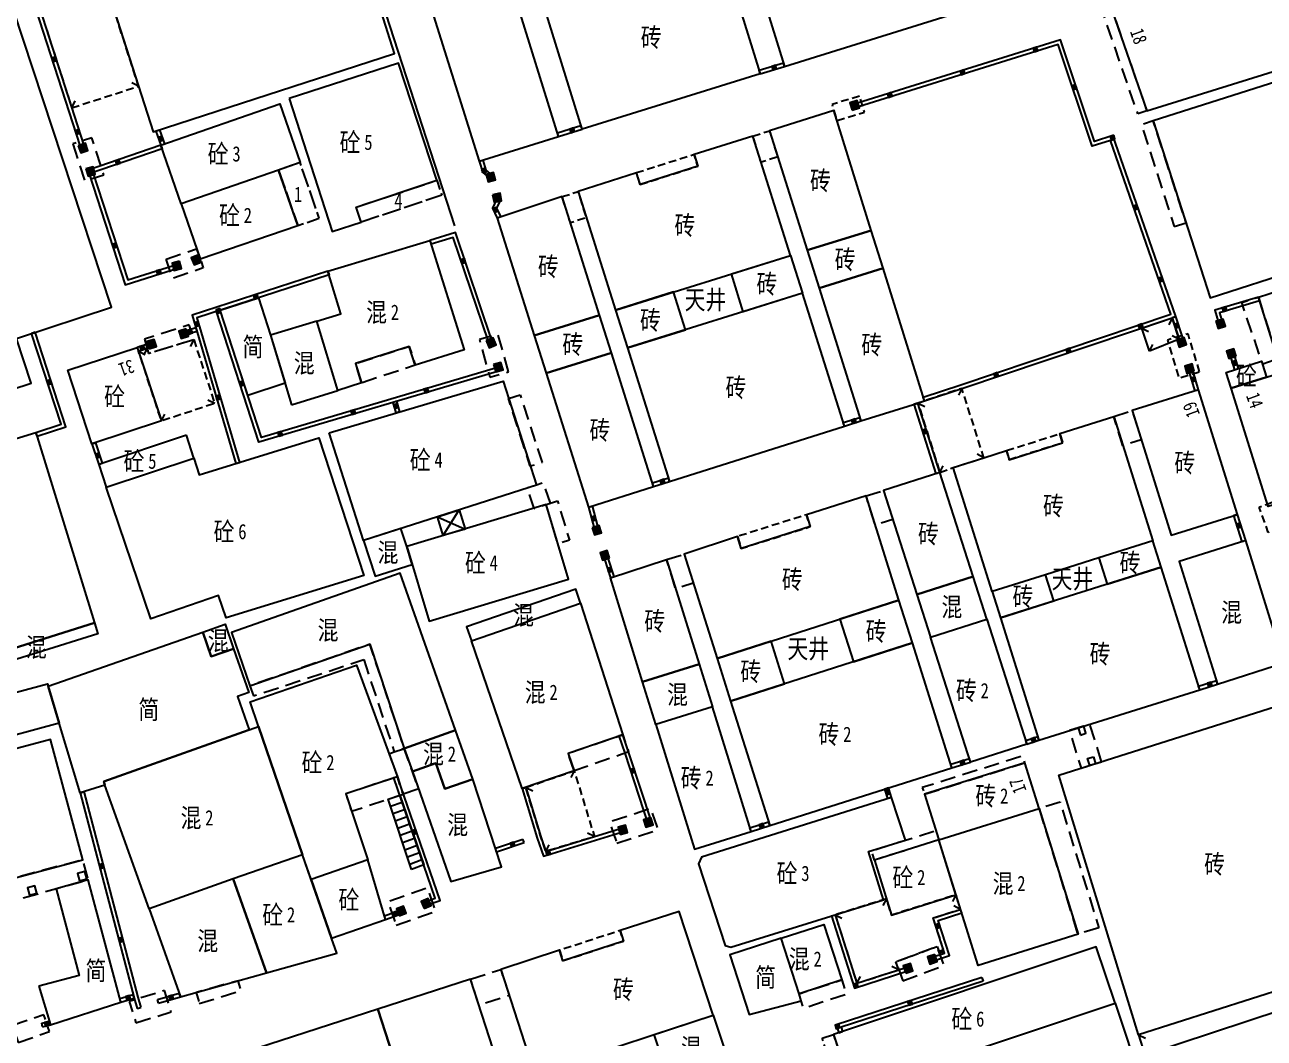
# Model space of a CAD drawing. Extents: x 395778 to 396698, y 996972 to 998012.
# Drawn here: x 396130 to 396211.3, y 997768.1 to 997834.5 of the extents above; entities that cross this region are included whole.
import ezdxf
from ezdxf.enums import TextEntityAlignment as Align

# ---------------------------------------------------------------- set-up
doc = ezdxf.new("R2010")
doc.units = 0
doc.header["$LTSCALE"] = 0.5
for name, pattern in [('X32', [1.5, 1, -0.5]), ('X39', [3, 2.5, -0.5]), ('X5', [3, 2, -1])]:
    doc.linetypes.add(name, pattern=pattern)
doc.layers.get('0').update_dxf_attribs({"linetype": 'CONTINUOUS'})
doc.layers.add('ASSIST', color=7, linetype='CONTINUOUS', plot=False)
doc.layers.add('JMD', color=6, linetype='CONTINUOUS')
doc.layers.add('门牌号', color=2, linetype='CONTINUOUS')
doc.styles.add('正等线体', font='simhei.ttf')
doc.styles.add('细等线体', font='', dxfattribs={"width": 0.8})
doc.styles.get('细等线体').set_extended_font_data('SimSun')

# ---------------------------------------------------------------- blocks, each defined once
blk = doc.blocks.new('*U0')
at = {"linetype": 'Continuous'}
for points in [[(0, 0), (0.5, 0.5), (-0.5, 0.5)], [(0, 0), (-0.5, 0.5), (-0.5, -0.5)], [(0, 0), (-0.5, -0.5), (0.5, -0.5)], [(0, 0), (0.5, -0.5), (0.5, 0.5)]]:
    blk.add_solid(points, dxfattribs=at)
blk = doc.blocks.new('gc002')
blk.add_lwpolyline([(-0.5, -0.5), (0.5, -0.5), (0.5, 0.5), (-0.5, 0.5), (-0.5, -0.5)])
at = {"linetype": 'Continuous'}
blk.add_blockref('*U0', (0, 0), dxfattribs=at)
blk = doc.blocks.new('gc291')
blk.add_lwpolyline([(-0.5, -0.5), (0.5, -0.5), (0.5, 0.5), (-0.5, 0.5), (-0.5, -0.5)])

msp = doc.modelspace()

# ---------------------------------------------------------------- linework, layer by layer
at = {"layer": 'ASSIST', "linetype": 'Continuous', "flags": 128}
msp.add_lwpolyline([(396158.203, 997821.324), (396150.795, 997844.162)], dxfattribs=at)
for points in [[(396157.44, 997801.008), (396157.068, 997802.247), (396158.497, 997802.704), (396158.877, 997801.44)], [(396155.366, 997779.134), (396153.828, 997783.74), (396154.589, 997784), (396156.167, 997779.437)]]:
    msp.add_lwpolyline(points, close=True, dxfattribs=at)
at = {"layer": 'JMD', "linetype": 'Continuous'}
for p, q in [((396179.814, 997831.766), (396179.74, 997832.005)), ((396178.228, 997831.273), (396178.153, 997831.512)), ((396137.477, 997830.461), (396137.032, 997830.69)), ((396133.094, 997829.055), (396133.322, 997829.5)), ((396184.598, 997829.36), (396184.672, 997829.121)), ((396166.547, 997827.646), (396166.473, 997827.885)), ((396138.61, 997827.531), (396138.848, 997827.608)), ((396165.011, 997827.169), (396164.937, 997827.408)), ((396133.651, 997826.513), (396133.889, 997826.59)), ((396138.928, 997826.61), (396139.164, 997826.692)), ((396138.928, 997826.61), (396139.01, 997826.374)), ((396159.791, 997825.548), (396160.03, 997825.622)), ((396134.16, 997824.963), (396134.241, 997824.727)), ((396134.24, 997824.732), (396134.477, 997824.809)), ((396160.454, 997824.471), (396160.613, 997824.664)), ((396160.931, 997823.045), (396161.158, 997822.94)), ((396160.978, 997821.815), (396161.205, 997821.92)), ((396156.574, 997820.351), (396156.648, 997820.112)), ((396139.831, 997818.475), (396139.755, 997818.714)), ((396149.881, 997818.337), (396149.958, 997818.099)), ((396210.879, 997816.646), (396210.951, 997816.406)), ((396142.823, 997815.786), (396142.585, 997815.71)), ((396205.225, 997815.284), (396205.001, 997814.837)), ((396205.462, 997815.364), (396205.224, 997815.286)), ((396208.279, 997814.896), (396208.519, 997814.966)), ((396130.688, 997814.339), (396130.451, 997814.261)), ((396140.518, 997814.398), (396140.597, 997814.161)), ((396141.227, 997814.636), (396141.297, 997814.396)), ((396203.24, 997814.618), (396203.688, 997814.396)), ((396205.682, 997813.894), (396205.227, 997814.102)), ((396137.388, 997813.348), (396137.466, 997813.11)), ((396138.031, 997813.286), (396137.794, 997812.845)), ((396138.118, 997813.574), (396138.192, 997813.336)), ((396141.088, 997813.859), (396140.858, 997813.415)), ((396160.641, 997813.808), (396160.404, 997813.728)), ((396203.753, 997813.09), (396203.96, 997813.545)), ((396205.919, 997813.972), (396205.682, 997813.894)), ((396137.466, 997813.11), (396137.91, 997812.881)), ((396209, 997812.889), (396209.239, 997812.962)), ((396161.092, 997812.059), (396161.163, 997811.819)), ((396206.611, 997811.769), (396206.371, 997811.699)), ((396209.311, 997811.877), (396209.549, 997811.954, -94.583)), ((396188.988, 997809.836), (396188.914, 997810.075)), ((396191.444, 997810.66), (396191.218, 997810.214)), ((396206.966, 997810.563), (396206.726, 997810.492)), ((396142.466, 997809.671), (396142.019, 997809.897)), ((396154.394, 997809.812), (396154.155, 997809.741)), ((396188.564, 997809.702), (396188.326, 997809.627)), ((396188.564, 997809.702), (396189.008, 997809.471)), ((396138.975, 997808.523), (396139.201, 997808.969)), ((396154.597, 997809.129), (396154.357, 997809.057)), ((396183.747, 997808.181), (396183.672, 997808.42)), ((396184.829, 997808.523), (396184.754, 997808.761)), ((396130.818, 997807.532), (396130.741, 997807.77)), ((396134.417, 997807.023), (396134.654, 997807.102)), ((396192.884, 997806.11), (396192.44, 997806.34)), ((396134.858, 997805.682), (396135.095, 997805.76)), ((396143.84, 997805.726), (396144.079, 997805.8)), ((396190.005, 997805.138), (396189.767, 997805.063)), ((396190.005, 997805.138), (396190.222, 997805.589)), ((396171.234, 997804.23), (396171.159, 997804.469)), ((396172.279, 997804.56), (396172.203, 997804.799)), ((396157.44, 997801.008), (396158.497, 997802.704)), ((396166.97, 997802.884), (396167.212, 997802.949)), ((396157.068, 997802.247), (396158.877, 997801.44)), ((396209.516, 997802.401), (396209.277, 997802.326)), ((396167.32, 997801.575), (396167.561, 997801.639)), ((396210.052, 997800.683), (396209.814, 997800.608)), ((396168.007, 997799.464), (396168.245, 997799.54)), ((396168.399, 997798.243), (396168.637, 997798.32)), ((396208.203, 997791.28), (396208.127, 997791.518)), ((396207.033, 997790.909), (396206.957, 997791.147)), ((396169.209, 997787.961), (396168.972, 997787.88)), ((396195.708, 997787.34), (396195.63, 997787.578)), ((396196.497, 997787.598), (396196.419, 997787.836)), ((396166.029, 997785.596), (396165.802, 997785.15)), ((396190.787, 997785.786), (396190.715, 997786.026)), ((396192.013, 997786.156), (396191.937, 997786.394)), ((396154.436, 997785.208), (396154.2, 997785.126)), ((396133.639, 997784.153), (396133.881, 997784.217)), ((396153.828, 997783.74), (396154.589, 997784)), ((396162.628, 997784.423), (396162.865, 997784.505)), ((396162.865, 997784.505), (396163.31, 997784.277)), ((396186.625, 997784.473), (396186.387, 997784.397)), ((396153.986, 997783.265), (396154.752, 997783.53)), ((396186.823, 997783.846), (396186.585, 997783.771, -988.054)), ((396154.144, 997782.791), (396154.914, 997783.06)), ((396154.303, 997782.317), (396155.077, 997782.59)), ((396154.461, 997781.843), (396155.239, 997782.12)), ((396154.62, 997781.368), (396155.401, 997781.65)), ((396169.135, 997781.565), (396169.062, 997781.804)), ((396171.13, 997782.132), (396170.892, 997782.055)), ((396177.625, 997781.612), (396177.551, 997781.851)), ((396178.848, 997782.018), (396178.769, 997782.255)), ((396154.778, 997780.894), (396155.564, 997781.181)), ((396154.937, 997780.42), (396155.726, 997780.711)), ((396162.755, 997780.885), (396162.673, 997781.121)), ((396164.17, 997780.303), (396164.396, 997780.749)), ((396167.353, 997781.279), (396166.911, 997781.514)), ((396155.095, 997779.946), (396155.889, 997780.241)), ((396160.937, 997780.291), (396160.86, 997780.529)), ((396155.253, 997779.471), (396156.051, 997779.771)), ((396191.058, 997777.465), (396190.827, 997777.022)), ((396156.38, 997776.797), (396156.299, 997777.034)), ((396186.504, 997777.199), (396186.272, 997776.756)), ((396191.357, 997776.512), (396190.914, 997776.744)), ((396153.659, 997775.856), (396153.588, 997776.096)), ((396154.756, 997776.236), (396154.675, 997776.472)), ((396182.899, 997776.081), (396183.137, 997776.155, -988.054)), ((396183.137, 997776.155), (396183.58, 997775.924)), ((396191.432, 997776.274), (396191.357, 997776.512)), ((396189.782, 997773.198), (396189.702, 997773.435)), ((396190.311, 997773.642), (396189.864, 997773.866)), ((396190.016, 997773.542), (396190.231, 997773.993)), ((396187.306, 997772.55), (396186.856, 997772.768)), ((396187.776, 997772.438), (396187.7, 997772.676)), ((396184.56, 997771.67), (396184.789, 997772.114)), ((396192.76, 997772.046), (396192.835, 997771.808)), ((396140.21, 997770.771), (396140.126, 997771.007, 2.933)), ((396136.303, 997770.428), (396136.238, 997770.67, 2.851)), ((396137.182, 997770.692), (396137.11, 997770.931)), ((396138.783, 997770.37), (396138.715, 997770.611)), ((396137.372, 997770.005), (396137.613, 997770.072)), ((396131.183, 997768.806), (396131.122, 997769.049)), ((396131.706, 997768.937), (396131.633, 997769.176, 2.968)), ((396183.377, 997768.419), (396183.615, 997768.499)), ((396203.032, 997768.296), (396203.475, 997768.064))]:
    msp.add_line(p, q, dxfattribs=at)
at = {"layer": 'JMD', "linetype": 'Continuous', "flags": 128}
for points in [[(396165.011, 997827.169), (396159.196, 997845.895), (396153.938, 997844.215), (396159.791, 997825.548)], [(396134.919, 997838.436), (396138.435, 997827.474), (396154.253, 997832.603), (396150.767, 997843.591)], [(396177.19, 997840.218), (396179.814, 997831.766), (396191.538, 997835.407), (396188.914, 997843.859), (396185.472, 997842.79), (396180.64, 997841.29)], [(396200.549, 997837.58), (396203.564, 997828.857), (396221.756, 997834.515), (396218.772, 997843.295)], [(396163.923, 997836.098), (396167.38, 997837.172), (396172.163, 997838.657), (396175.603, 997839.725), (396178.228, 997831.273), (396166.547, 997827.646)], [(396129.283, 997835.483), (396116.95, 997831.424), (396124.326, 997809.013), (396130.429, 997811.007), (396129.47, 997813.94), (396135.703, 997815.977)], [(396203.984, 997828.189), (396207.727, 997816.606), (396225.22, 997822.235), (396221.581, 997833.789)], [(396147.342, 997829.653), (396150.173, 997820.944), (396152.06, 997821.558), (396151.734, 997822.536), (396157.027, 997824.302), (396154.505, 997831.981)], [(396140.256, 997822.763), (396138.928, 997826.61), (396146.731, 997829.305), (396148.059, 997825.458), (396146.652, 997824.972)], [(396181.307, 997819.712), (396185.502, 997821.02), (396183.052, 997828.881), (396178.823, 997827.546)], [(396168.732, 997815.793), (396180.214, 997819.372), (396177.742, 997827.2), (396173.893, 997825.982), (396174.132, 997825.228), (396170.348, 997824.022), (396170.106, 997824.782), (396166.279, 997823.562)], [(396141.504, 997819.151), (396147.909, 997821.333), (396146.652, 997824.972), (396140.256, 997822.763)], [(396163.409, 997814.134), (396167.686, 997815.467), (396165.236, 997823.228), (396160.978, 997821.815)], [(396182.08, 997817.23), (396186.276, 997818.538), (396185.502, 997821.02), (396181.307, 997819.712)], [(396150.539, 997810.527), (396149.166, 997815.065), (396150.728, 997815.537), (396149.881, 997818.337), (396156.574, 997820.351), (396158.807, 997813.188), (396155.61, 997812.173), (396155.217, 997813.412), (396151.692, 997812.293), (396152.096, 997811.02)], [(396176.334, 997818.162), (396180.214, 997819.372), (396180.997, 997816.892), (396177.108, 997815.68)], [(396182.08, 997817.23), (396184.829, 997808.523), (396188.564, 997809.702), (396188.988, 997809.836), (396186.276, 997818.538)], [(396217.664, 997818.824), (396218.461, 997816.154), (396217.385, 997815.833), (396217.791, 997814.473), (396212.163, 997812.597), (396210.879, 997816.646)], [(396173.317, 997814.499), (396172.543, 997816.981), (396168.732, 997815.793), (396169.515, 997813.314)], [(396169.515, 997813.314), (396172.279, 997804.56), (396183.747, 997808.181), (396180.997, 997816.892)], [(396147.506, 997809.578), (396150.539, 997810.527), (396149.166, 997815.065), (396146.125, 997814.144)], [(396164.194, 997811.655), (396168.469, 997812.988), (396167.686, 997815.467), (396163.409, 997814.134)], [(396203.753, 997813.09), (396203.24, 997814.618), (396205.225, 997815.284), (396205.682, 997813.894)], [(396137.388, 997813.348), (396138.975, 997808.523), (396134.417, 997807.023), (396132.825, 997811.862)], [(396166.97, 997802.884), (396171.234, 997804.23), (396168.469, 997812.988), (396164.194, 997811.655)], [(396149.967, 997807.756), (396161.366, 997811.135), (396163.548, 997804.322), (396152.228, 997800.697)], [(396209.516, 997802.401), (396206.966, 997810.563), (396202.605, 997809.201), (396205.155, 997801.039)], [(396196.927, 997798.447), (396193.427, 997797.344), (396190.866, 997805.471), (396192.884, 997806.11), (396194.367, 997806.579), (396194.552, 997805.985), (396198.049, 997807.086), (396197.857, 997807.695), (396201.397, 997808.81), (396203.962, 997800.663), (396200.424, 997799.548)], [(396117.288, 997803.659), (396118.599, 997799.368), (396120.463, 997799.938), (396119.152, 997804.228), (396130.741, 997807.77), (396134.577, 997795.282), (396126.733, 997792.832), (396126.581, 997793.319), (396122.872, 997792.161), (396121.381, 997796.934), (396119.52, 997796.352), (396120.858, 997792.07), (396109.38, 997788.506), (396105.796, 997800.147)], [(396140.613, 997807.592), (396134.858, 997805.682), (396135.353, 997804.19), (396141.091, 997806.094)], [(396135.353, 997804.19), (396141.091, 997806.094), (396141.445, 997804.983), (396149.3, 997807.418), (396152.241, 997798.385), (396143.224, 997795.626), (396142.722, 997797.081), (396138.284, 997795.55)], [(396188.491, 997797.149), (396192.186, 997798.333), (396190.005, 997805.138), (396186.305, 997803.971)], [(396175.396, 997792.953), (396187.319, 997796.773), (396185.16, 997803.609), (396181.257, 997802.379), (396181.503, 997801.599), (396176.981, 997800.174), (396176.736, 997800.952), (396173.236, 997799.794)], [(396155.051, 997800.289), (396156.522, 997795.398), (396165.663, 997798.146), (396164.191, 997803.039)], [(396155.051, 997800.289), (396154.67, 997801.479), (396152.228, 997800.697), (396152.979, 997798.35), (396155.401, 997799.126)], [(396204.503, 997798.946), (396203.962, 997800.663), (396200.424, 997799.548), (396200.964, 997797.831)], [(396208.203, 997791.28), (396212.557, 997792.665), (396210.052, 997800.683), (396205.691, 997799.321)], [(396174.221, 997792.576), (396170.516, 997791.426), (396168.399, 997798.243), (396172.089, 997799.442)], [(396207.033, 997790.909), (396204.503, 997798.946), (396193.967, 997795.627), (396196.497, 997787.598)], [(396154.89, 997787.058), (396158.253, 997788.246), (396154.612, 997798.55), (396143.565, 997794.651), (396144.774, 997791.162), (396152.642, 997793.89)], [(396189.385, 997794.358), (396193.08, 997795.542), (396192.186, 997798.333), (396188.491, 997797.149)], [(396197.468, 997796.73), (396196.927, 997798.447), (396193.427, 997797.344), (396193.967, 997795.627)], [(396159.287, 997794.113), (396166.447, 997796.582), (396166.131, 997797.499), (396158.971, 997795.03)], [(396159.287, 997794.113), (396166.447, 997796.582), (396169.209, 997787.961), (396165.637, 997786.73), (396166.029, 997785.596), (396162.628, 997784.423)], [(396184.341, 997792.742), (396188.201, 997793.979), (396187.319, 997796.773), (396183.447, 997795.532)], [(396193.08, 997795.542), (396195.708, 997787.34), (396192.013, 997786.156), (396189.385, 997794.358)], [(396126.733, 997792.832), (396134.577, 997795.282), (396134.798, 997794.573), (396126.954, 997792.123)], [(396135.19, 997784.895), (396135.258, 997784.66), (396133.639, 997784.153), (396132.268, 997788.707), (396131.537, 997791.133), (396141.676, 997794.688), (396142.239, 997793.084), (396143.701, 997793.597), (396144.706, 997790.733), (396143.951, 997790.468), (396144.727, 997788.285)], [(396141.676, 997794.688), (396143.139, 997795.201), (396143.701, 997793.597), (396142.239, 997793.084)], [(396179.826, 997791.296), (396178.932, 997794.086), (396175.396, 997792.953), (396176.278, 997790.159)], [(396188.201, 997793.979), (396176.278, 997790.159), (396178.848, 997782.018), (396190.787, 997785.786)], [(396152.495, 997779.767), (396148.786, 997778.473), (396148.221, 997780.091), (396145.33, 997788.5), (396144.777, 997790.106), (396151.754, 997792.525), (396154.436, 997785.208), (396151.055, 997784.079)], [(396171.385, 997788.627), (396170.516, 997791.426), (396174.221, 997792.576), (396175.09, 997789.778)], [(396125.069, 997787.248), (396124.488, 997789.424), (396131.494, 997791.294), (396131.537, 997791.133), (396132.268, 997788.707), (396127.407, 997787.406), (396127.291, 997787.841)], [(396171.385, 997788.627), (396173.92, 997780.462), (396177.625, 997781.612), (396175.09, 997789.778)], [(396203.032, 997768.296), (396197.808, 997785.299), (396213.324, 997790.231), (396218.219, 997774.696), (396212.438, 997772.875), (396212.891, 997771.437)], [(396138.158, 997776.544), (396135.258, 997784.66), (396135.19, 997784.895), (396145.33, 997788.5), (396148.221, 997780.091), (396143.67, 997778.503)], [(396158.253, 997788.246), (396154.89, 997787.058), (396155.421, 997785.556), (396156.952, 997786.097), (396157.549, 997784.406), (396159.381, 997785.053)], [(396126.657, 997777.849), (396133.812, 997779.759), (396131.707, 997787.643), (396124.552, 997785.733)], [(396155.421, 997785.556), (396157.948, 997778.333), (396161.259, 997779.307), (396159.381, 997785.053), (396157.549, 997784.406), (396156.952, 997786.097)], [(396189.928, 997781.062), (396196.517, 997783.132), (396199.058, 997774.892), (396192.512, 997772.836)], [(396191.058, 997777.465), (396189.928, 997781.062), (396185.707, 997779.736), (396186.837, 997776.139)], [(396148.221, 997780.091), (396143.67, 997778.503), (396145.855, 997772.356), (396150.476, 997773.629), (396150.129, 997774.624)], [(396153.659, 997775.856), (396152.495, 997779.767), (396148.786, 997778.473), (396150.129, 997774.624)], [(396145.855, 997772.356), (396143.67, 997778.503), (396138.158, 997776.544), (396140.21, 997770.771)], [(396163.428, 997765.736), (396175.144, 997769.579), (396172.911, 997776.371), (396169.044, 997775.117), (396169.266, 997774.432), (396165.293, 997773.144), (396165.072, 997773.829), (396161.21, 997772.576)], [(396180.788, 997770.982), (396179.607, 997774.621), (396182.389, 997775.524), (396183.57, 997771.885)], [(396180.909, 997770.523), (396180.788, 997770.982), (396179.607, 997774.621), (396176.227, 997773.524), (396177.493, 997769.623)], [(396218.729, 997773.097), (396218.219, 997774.696), (396212.438, 997772.875), (396212.891, 997771.437), (396203.032, 997768.296), (396203.44, 997766.967), (396214.616, 997770.666), (396214.297, 997771.63)], [(396201.482, 997770.353), (396200.247, 997774.052), (396183.017, 997768.299), (396184.252, 997764.6)], [(396221.243, 997765.136), (396205.744, 997760.006), (396203.44, 997766.967), (396214.616, 997770.666), (396214.297, 997771.63), (396218.729, 997773.097)], [(396205.016, 997759.77), (396187.759, 997754.098), (396184.252, 997764.6), (396201.482, 997770.353)], [(396171.278, 997768.311), (396175.144, 997769.579), (396176.134, 997766.567), (396172.269, 997765.297)]]:
    msp.add_lwpolyline(points, close=True, dxfattribs=at)
at = {"layer": 'JMD', "color": 7, "linetype": 'Continuous', "flags": 128}
for points in [[(396134.919, 997838.436), (396130.243, 997837.075), (396133.651, 997826.513)], [(396188.988, 997809.836), (396191.444, 997810.66), (396205.226, 997815.286), (396205.462, 997815.364), (396201.346, 997827.23), (396200.137, 997826.846), (396197.909, 997833.515), (396184.598, 997829.36)], [(396178.228, 997831.273), (396179.814, 997831.766)], [(396138.61, 997827.531), (396138.928, 997826.61)], [(396165.011, 997827.169), (396166.547, 997827.646)], [(396138.928, 997826.61), (396134.16, 997824.963)], [(396159.791, 997825.548), (396160.03, 997824.821), (396160.454, 997824.471)], [(396134.24, 997824.732), (396136.596, 997817.452), (396139.831, 997818.475)], [(396160.931, 997823.045), (396160.67, 997822.48), (396160.978, 997821.815)], [(396160.641, 997813.808), (396158.257, 997820.87), (396156.574, 997820.351)], [(396149.881, 997818.337), (396140.987, 997815.454), (396143.84, 997805.726)], [(396210.879, 997816.646), (396208.018, 997815.788), (396208.279, 997814.896)], [(396161.092, 997812.059), (396145.52, 997807.442), (396142.823, 997815.786)], [(396205.919, 997813.972), (396205.462, 997815.364)], [(396130.818, 997807.532), (396132.71, 997808.15), (396130.688, 997814.339)], [(396141.227, 997814.636), (396140.518, 997814.398)], [(396138.118, 997813.574), (396137.388, 997813.348)], [(396206.966, 997810.563), (396206.611, 997811.769)], [(396154.597, 997809.129), (396154.394, 997809.812)], [(396190.005, 997805.138), (396188.564, 997809.702)], [(396183.747, 997808.181), (396184.829, 997808.523)], [(396134.417, 997807.023), (396134.858, 997805.682)], [(396171.234, 997804.23), (396172.279, 997804.56)], [(396166.97, 997802.884), (396167.32, 997801.575)], [(396210.052, 997800.683), (396209.516, 997802.401)], [(396168.007, 997799.464), (396168.399, 997798.243)], [(396207.033, 997790.909), (396208.203, 997791.28)], [(396171.13, 997782.132), (396169.6, 997786.827), (396169.209, 997787.961)], [(396195.708, 997787.34), (396196.497, 997787.598)], [(396190.787, 997785.786), (396192.013, 997786.156)], [(396156.38, 997776.797), (396157.241, 997777.095), (396154.436, 997785.208)], [(396133.639, 997784.153), (396137.182, 997770.692), (396137.372, 997770.005)], [(396162.628, 997784.423), (396163.604, 997781.178), (396164.012, 997779.993), (396169.135, 997781.565)], [(396177.625, 997781.612), (396178.848, 997782.018)], [(396160.937, 997780.291), (396162.755, 997780.885)], [(396153.659, 997775.856), (396154.756, 997776.236)], [(396189.782, 997773.198), (396190.625, 997773.484), (396189.879, 997775.785), (396191.432, 997776.274)], [(396192.76, 997772.046), (396183.203, 997768.941), (396183.377, 997768.419)]]:
    msp.add_lwpolyline(points, dxfattribs=at)
at = {"layer": 'JMD', "linetype": 'Continuous', "flags": 128}
for points in [[(396134.995, 997838.198), (396130.56, 997836.907), (396133.889, 997826.59)], [(396188.914, 997810.075), (396191.365, 997810.897), (396205.143, 997815.522), (396201.19, 997826.918), (396199.978, 997826.533), (396197.75, 997833.203), (396184.672, 997829.121)], [(396178.153, 997831.512), (396179.74, 997832.005)], [(396164.937, 997827.408), (396166.473, 997827.885)], [(396138.848, 997827.608), (396139.164, 997826.692)], [(396139.01, 997826.374), (396134.241, 997824.727)], [(396160.03, 997825.622), (396160.245, 997824.968), (396160.613, 997824.664)], [(396134.477, 997824.809), (396136.758, 997817.766), (396139.755, 997818.714)], [(396161.158, 997822.94), (396160.945, 997822.48), (396161.217, 997821.894)], [(396160.404, 997813.728), (396158.098, 997820.559), (396156.648, 997820.112)], [(396149.958, 997818.099), (396141.295, 997815.291), (396144.079, 997805.8)], [(396161.163, 997811.819), (396145.357, 997807.133), (396142.585, 997815.71)], [(396210.951, 997816.406), (396208.328, 997815.62), (396208.519, 997814.966)], [(396205.682, 997813.894), (396205.224, 997815.286)], [(396130.741, 997807.77), (396132.395, 997808.31), (396130.451, 997814.261)], [(396141.297, 997814.396), (396140.597, 997814.161)], [(396138.192, 997813.336), (396137.466, 997813.11)], [(396206.727, 997810.488), (396206.371, 997811.699)], [(396154.357, 997809.057), (396154.155, 997809.741)], [(396189.767, 997805.063), (396188.326, 997809.627)], [(396183.672, 997808.42), (396184.754, 997808.761)], [(396134.654, 997807.102), (396135.095, 997805.76)], [(396171.159, 997804.469), (396172.203, 997804.799)], [(396158.497, 997802.704), (396158.877, 997801.44)], [(396167.209, 997802.959), (396167.561, 997801.639)], [(396157.44, 997801.008), (396157.068, 997802.247)], [(396209.814, 997800.608), (396209.277, 997802.326)], [(396168.245, 997799.54), (396168.637, 997798.32)], [(396206.957, 997791.147), (396208.127, 997791.518)], [(396170.892, 997782.055), (396169.363, 997786.748), (396168.972, 997787.88)], [(396195.63, 997787.578), (396196.419, 997787.836)], [(396190.711, 997786.025), (396191.937, 997786.394)], [(396156.299, 997777.034), (396156.923, 997777.25), (396154.2, 997785.126)], [(396133.878, 997784.228), (396137.423, 997770.757), (396137.613, 997770.072)], [(396162.865, 997784.505), (396163.841, 997781.254), (396164.17, 997780.303), (396169.062, 997781.804)], [(396177.551, 997781.851), (396178.773, 997782.256)], [(396160.86, 997780.529), (396162.673, 997781.121)], [(396153.588, 997776.096), (396154.675, 997776.472)], [(396189.702, 997773.435), (396190.311, 997773.642), (396189.564, 997775.948), (396191.357, 997776.512)], [(396192.835, 997771.808), (396183.52, 997768.781), (396183.615, 997768.499)]]:
    msp.add_lwpolyline(points, dxfattribs=at)
at = {"layer": 'JMD', "linetype": 'X32', "flags": 128}
for points in [[(396133.094, 997829.055), (396137.477, 997830.461), (396134.995, 997838.198), (396130.562, 997836.907)], [(396184.735, 997829.813), (396182.931, 997829.277), (396183.052, 997828.881), (396183.258, 997828.219), (396185.056, 997828.777)], [(396177.742, 997827.2), (396178.823, 997827.546), (396179.367, 997825.83), (396178.284, 997825.483)], [(396170.348, 997824.022), (396174.132, 997825.228), (396173.893, 997825.982), (396170.106, 997824.782)], [(396165.236, 997823.228), (396166.279, 997823.562), (396166.821, 997821.846), (396165.778, 997821.511)], [(396207.026, 997811.743), (396206.269, 997814.233), (396204.92, 997813.823), (396205.678, 997811.333)], [(396141.088, 997813.859), (396142.466, 997809.671), (396138.975, 997808.523), (396137.466, 997813.11), (396138.031, 997813.286), (396138.127, 997812.958)], [(396190.005, 997805.138), (396190.866, 997805.471), (396192.884, 997806.11), (396191.444, 997810.66), (396188.988, 997809.836), (396188.564, 997809.702)], [(396194.367, 997806.579), (396197.857, 997807.695), (396198.049, 997807.086), (396194.552, 997805.985)], [(396176.736, 997800.952), (396176.981, 997800.174), (396181.503, 997801.599), (396181.257, 997802.379)], [(396162.865, 997784.505), (396166.029, 997785.596), (396167.353, 997781.279), (396164.17, 997780.303), (396163.841, 997781.254)], [(396184.56, 997771.67), (396187.306, 997772.55), (396187.113, 997773.068), (396189.818, 997774.074), (396190.016, 997773.542), (396190.311, 997773.642), (396189.564, 997775.948), (396191.357, 997776.512), (396191.058, 997777.465), (396186.837, 997776.139), (396186.504, 997777.199), (396186.302, 997777.136), (396183.137, 997776.155)], [(396165.072, 997773.829), (396165.293, 997773.144), (396169.266, 997774.432), (396169.044, 997775.117)]]:
    msp.add_lwpolyline(points, close=True, dxfattribs=at)
at = {"layer": 'JMD', "linetype": 'X5', "flags": 128}
for points in [[(396200.549, 997837.58), (396203.564, 997828.857), (396202.981, 997828.656), (396199.966, 997837.379)], [(396133.161, 997826.681), (396133.947, 997824.253), (396135.195, 997824.657), (396134.408, 997827.085)], [(396139.28, 997819.123), (396141.276, 997819.813), (396141.71, 997818.553), (396139.715, 997817.864)], [(396137.857, 997813.885), (396138.127, 997812.958), (396141.088, 997813.859), (396140.792, 997814.827)], [(396161.724, 997811.746), (396161.036, 997814.2), (396159.815, 997813.857), (396160.503, 997811.403)], [(396152.096, 997811.02), (396151.692, 997812.293), (396155.217, 997813.412), (396155.61, 997812.173)], [(396161.729, 997810), (396162.478, 997810.24), (396163.926, 997805.803), (396163.153, 997805.555)], [(396201.397, 997808.81), (396202.605, 997809.201), (396203.201, 997807.292), (396201.998, 997806.9)], [(396164.473, 997803.135), (396164.023, 997804.474), (396163.548, 997804.322), (396162.938, 997804.127), (396163.388, 997802.797), (396164.191, 997803.039)], [(396185.16, 997803.609), (396186.305, 997803.971), (396186.914, 997802.068), (396185.762, 997801.702)], [(396164.191, 997803.039), (396164.933, 997803.291), (396165.722, 997800.703), (396164.962, 997800.475)], [(396172.089, 997799.442), (396173.236, 997799.794), (396173.839, 997797.886), (396172.682, 997797.532)], [(396152.237, 997792.881), (396154.225, 997786.839), (396154.89, 997787.058), (396152.642, 997793.89), (396144.774, 997791.162), (396145.004, 997790.501)], [(396200.602, 997786.187), (396199.83, 997788.645), (396198.488, 997788.224), (396199.262, 997785.761)], [(396166.029, 997785.596), (396165.637, 997786.73), (396169.209, 997787.961), (396169.6, 997786.827)], [(396154.828, 997784.074), (396155.818, 997784.42), (396155.421, 997785.556), (396154.89, 997787.058), (396153.892, 997786.692), (396154.436, 997785.208)], [(396188.989, 997784.051), (396195.572, 997786.119), (396195.429, 997786.564), (396188.849, 997784.497)], [(396154.436, 997785.208), (396151.055, 997784.079), (396151.435, 997782.94), (396154.816, 997784.07)], [(396200.412, 997775.31), (396199.058, 997774.892), (396196.517, 997783.132), (396197.878, 997783.55)], [(396168.816, 997780.84), (396171.527, 997781.73), (396171.069, 997783.126), (396168.358, 997782.236)], [(396189.737, 997781.67), (396189.928, 997781.062), (396185.707, 997779.736), (396185.516, 997780.353), (396187.741, 997781.043)], [(396127.029, 997776.455), (396134.16, 997778.455), (396133.812, 997779.759), (396126.657, 997777.849)], [(396154.356, 997775.472), (396156.957, 997776.392), (396156.417, 997777.92), (396153.816, 997777)], [(396187.572, 997771.834), (396190.277, 997772.841), (396189.818, 997774.074), (396187.113, 997773.068)], [(396141.454, 997770.33), (396144.185, 997771.189), (396144.004, 997771.836), (396141.249, 997771.062)], [(396180.909, 997770.523), (396180.788, 997770.982), (396183.57, 997771.885), (396183.879, 997770.933), (396181.072, 997770.022)], [(396137.3, 997769.071), (396139.605, 997769.793), (396139.169, 997771.186), (396136.863, 997770.464)], [(396129.586, 997767.792), (396131.64, 997768.504), (396131.259, 997769.601), (396129.205, 997768.889)]]:
    msp.add_lwpolyline(points, close=True, dxfattribs=at)
for points, elevation in [([(396205.361, 997821.264), (396206.141, 997821.513), (396203.984, 997828.189), (396203.226, 997827.947)], -93.079), ([(396159.231, 997771.935), (396161.21, 997772.576), (396161.765, 997770.864), (396159.787, 997770.223)], 2.997)]:
    msp.add_lwpolyline(points, close=True, dxfattribs=dict(at, elevation=elevation))
at = {"layer": 'JMD', "linetype": 'X39', "flags": 128}
for points in [[(396146.652, 997824.972), (396147.909, 997821.333), (396149.316, 997821.819), (396148.059, 997825.458)], [(396152.06, 997821.558), (396151.734, 997822.536), (396157.027, 997824.302), (396157.353, 997823.324)], [(396184.252, 997764.6), (396183.525, 997764.357), (396182.29, 997768.056), (396183.017, 997768.299)]]:
    msp.add_lwpolyline(points, close=True, dxfattribs=at)
at = {"layer": 'JMD', "linetype": 'Continuous', "flags": 128}
for points, elevation in [([(396145.329, 997816.599), (396146.125, 997814.144), (396147.077, 997810.995), (396144.633, 997810.203), (396142.823, 997815.786)], -95.331), ([(396218.846, 997813.711), (396221.265, 997805.964), (396218.648, 997805.144), (396211.513, 997802.919), (396209.1, 997810.668)], -991.601), ([(396209.1, 997810.668), (396208.76, 997811.701), (396211.087, 997812.446), (396211.159, 997812.222), (396211.418, 997811.392)], -991.358), ([(396199.223, 997787.932), (396199.576, 997788.061), (396199.432, 997788.52), (396199.074, 997788.408)], 2.963), ([(396200.065, 997786.512), (396200.203, 997786.06), (396199.825, 997785.94), (396199.686, 997786.396)], 2.832), ([(396196.517, 997783.132), (396195.572, 997786.119), (396188.989, 997784.051), (396189.928, 997781.062)], -992.681), ([(396187.741, 997781.043), (396186.823, 997783.846), (396174.374, 997779.927), (396174.183, 997779.505), (396175.923, 997774.145), (396176.295, 997774.035), (396186.302, 997777.136), (396185.323, 997780.294)], -988.054), ([(396130.929, 997771.473), (396131.706, 997768.937), (396136.303, 997770.428), (396134.16, 997778.455), (396132.061, 997777.866), (396133.579, 997772.18)], 3.521), ([(396153.162, 997769.967), (396161.313, 997744.806), (396167.383, 997746.772), (396159.231, 997771.935)], 2.997), ([(396153.162, 997769.967), (396143.65, 997766.882), (396151.8, 997741.724), (396161.313, 997744.806)], 2.997)]:
    msp.add_lwpolyline(points, close=True, dxfattribs=dict(at, elevation=elevation))
at = {"layer": 'JMD', "linetype": 'X5', "flags": 128}
msp.add_lwpolyline([(396210.879, 997816.646), (396212.163, 997812.597), (396211.162, 997812.256), (396209.786, 997816.295), (396210.879, 997816.646)], dxfattribs=at)
at = {"layer": 'JMD', "color": 7, "linetype": 'Continuous', "flags": 128}
for points, elevation in [([(396209, 997812.889), (396209.311, 997811.877)], -94.583), ([(396186.823, 997783.846), (396186.625, 997784.473)], -988.054), ([(396182.899, 997776.081), (396184.397, 997771.355), (396187.776, 997772.438)], -988.054), ([(396136.303, 997770.428), (396137.182, 997770.692)], 2.851), ([(396138.783, 997770.37), (396140.21, 997770.771)], 2.933), ([(396131.183, 997768.806), (396131.706, 997768.937)], 2.968)]:
    msp.add_lwpolyline(points, dxfattribs=dict(at, elevation=elevation))
at = {"layer": 'JMD', "linetype": 'Continuous', "flags": 128}
for points, elevation in [([(396209.239, 997812.962), (396209.549, 997811.954)], -94.583), ([(396186.585, 997783.771), (396186.387, 997784.397)], -988.054), ([(396183.137, 997776.155), (396184.56, 997771.67), (396187.7, 997772.676)], -988.054), ([(396138.715, 997770.611), (396140.126, 997771.007)], 2.933), ([(396136.238, 997770.67), (396137.118, 997770.934)], 2.851), ([(396131.122, 997769.049), (396131.633, 997769.176)], 2.968)]:
    msp.add_lwpolyline(points, dxfattribs=dict(at, elevation=elevation))
at = {"layer": 'JMD', "linetype": 'X32', "elevation": -993.452, "flags": 128}
msp.add_lwpolyline([(396212.148, 997803.329), (396212.755, 997801.668), (396211.533, 997801.222), (396210.927, 997802.882)], close=True, dxfattribs=at)
at = {"layer": 'JMD', "linetype": 'Continuous'}
for points in [[(396154.589, 997784), (396156.167, 997779.437)], [(396155.366, 997779.134), (396153.828, 997783.74)]]:
    msp.add_lwpolyline(points, dxfattribs=at)

# ---------------------------------------------------------------- block references
at = {"layer": 'JMD', "linetype": 'Continuous', "xscale": 0.25, "yscale": 0.25}
for p, rotation in [((396196.263, 997832.87), 197.3356410430931), ((396131.938, 997832.231), 287.8822656730563), ((396179.143, 997831.688), 17.2520793523808), ((396191.49, 997831.38), 197.3356410430931), ((396198.816, 997830.406), 108.4736012431208), ((396186.717, 997829.89), 197.3356410430931), ((396133.473, 997827.472), 287.8822656730563), ((396138.919, 997827.019), 289.052588686151), ((396165.896, 997827.575), 17.252079355196), ((396201.323, 997827.092), 197.6207778879503), ((396136.108, 997825.504), 199.052588692735), ((396160.128, 997824.902), 320.4612913464197), ((396160.864, 997822.359), 294.8515858598425), ((396202.846, 997822.525), 109.1303008361508), ((396135.899, 997820.013), 287.9395192908209), ((396158.754, 997819.006), 108.6511582853673), ((396138.798, 997818.28), 17.55293684756007), ((396204.484, 997817.801), 109.1303008361508), ((396145.163, 997816.676), 197.9601595564746), ((396142.708, 997815.737), 107.9082452310768), ((396208.664, 997815.851), 196.6928964106351), ((396141.29, 997814.865), 286.3457121549858), ((396203.169, 997814.728), 18.5558844642611), ((396205.526, 997814.768), 108.1844719765148), ((396140.842, 997814.375), 198.5425758441041), ((396137.717, 997813.319), 197.2178884793807), ((396198.428, 997813.137), 18.5558844642611), ((396209.306, 997812.318), 287.0608016994386), ((396193.688, 997811.545), 18.5558844642611), ((396131.626, 997811.068), 108.0938365310479), ((396144.245, 997810.98), 107.9082452310768), ((396206.633, 997811.252), 106.4189936395828), ((396142.697, 997810.067), 286.3457121549858), ((396156.334, 997810.518), 196.5113777870841), ((396151.54, 997809.097), 196.5113777870841), ((396154.356, 997809.503), 106.5113777860542), ((396184.359, 997808.505), 17.52307754313155), ((396146.746, 997807.676), 196.5113777870841), ((396189.021, 997807.839), 107.523077545137), ((396134.8, 997806.258), 288.2093650885946), ((396171.823, 997804.547), 17.52307754498749), ((396167.301, 997802.131), 284.9594436956749), ((396209.611, 997801.677), 107.3478270091938), ((396168.361, 997798.769), 287.8067277048005), ((396207.697, 997791.251), 17.59350985554027), ((396196.143, 997787.614), 18.10754793431362), ((396169.87, 997785.595), 108.0507863972351), ((396191.486, 997786.128), 16.77092186513634), ((396186.585, 997784.184), 107.5197788900253), ((396155.559, 997781.578), 109.0723866177577), ((396169.098, 997781.684), 17.05411800165099), ((396178.319, 997781.974), 18.33364070555279), ((396161.989, 997780.766), 18.09925862355216), ((396164.318, 997780.218), 17.05411800165099), ((396135.033, 997779.35), 284.7460769668561), ((396154.277, 997776.202), 19.08030577800591), ((396189.867, 997775.417), 107.9603558031638), ((396136.305, 997774.514), 284.7460769668561), ((396184.498, 997771.519), 17.77525249897344), ((396136.794, 997770.706), 16.71718280504154), ((396139.605, 997770.731), 15.68611166008675), ((396188.044, 997770.382), 198.0006320551452), ((396131.466, 997769.006), 14.06201755176586), ((396183.288, 997768.837), 198.0006320551452)]:
    msp.add_blockref('gc002', p, dxfattribs=dict(at, rotation=rotation))
at = {"layer": 'JMD', "linetype": 'Continuous', "zscale": 0.5}
for name, p, xscale, yscale, rotation in [('gc002', (396184.41, 997829.214), 0.4999999999999999, 0.5, 16.98586348461334), ('gc002', (396160.566, 997824.507), 0.4999999999999999, 0.5, 286.7483664496235), ('gc002', (396160.975, 997823.153), 0.5, 0.5, 281.8058058799585), ('gc002', (396208.405, 997814.894, -94.568), 0.5, 0.5, 287.7173128817687), ('gc002', (396140.428, 997814.248, -94.017), 0.5, 0.5, 196.9997532000468), ('gc002', (396138.326, 997813.562, -94.077), 0.5, 0.5, 16.99975320004685), ('gc002', (396160.579, 997813.656), 0.5, 0.5, 292.8554846961998), ('gc002', (396205.85, 997813.686), 0.5, 0.5, 288.2171740513887), ('gc002', (396209.111, 997812.93, -94.583), 0.5, 0.5, 107.7173128817686), ('gc002', (396161.061, 997812.049), 0.4999999999999999, 0.5, 286.8151337836159), ('gc002', (396206.357, 997811.953), 0.5, 0.5, 105.7085955824924), ('gc002', (396167.512, 997801.365, -94.787), 0.4999999999999999, 0.5, 287.6629839420702), ('gc002', (396168.039, 997799.71, -94.803), 0.5, 0.5, 107.6629839420701), ('gc002', (396170.889, 997782.218, -94.505), 0.5, 0.5, 196.1506336397723), ('gc002', (396169.217, 997781.721), 0.5, 0.5, 16.15063363977227), ('gc291', (396133.774, 997778.689), 0.4999999999999999, 0.5, 15.28404695321052), ('gc291', (396130.493, 997777.739), 0.4999999999999999, 0.5, 15.28404695321052), ('gc002', (396154.698, 997776.404), 0.500000000005603, 0.499999999997898, 20.33698930826199), ('gc002', (396156.322, 997776.898), 0.499999999999068, 0.4999999999615464, 22.12715942402438), ('gc002', (396189.501, 997773.242, -94.399), 0.5, 0.5, 198.1043999177324), ('gc002', (396187.921, 997772.639, -94.427), 0.5, 0.5, 18.10439991773238)]:
    msp.add_blockref(name, p, dxfattribs=dict(at, xscale=xscale, yscale=yscale, rotation=rotation))
at = {"layer": 'JMD', "linetype": 'X5', "xscale": 0.5, "yscale": 0.5, "zscale": 0.5}
for p, rotation in [((396133.835, 997826.411, -94.163), 289.3348085364772), ((396134.325, 997824.875, -94.095), 286.7902606035996), ((396139.974, 997818.697, -94.12), 194.03247200104), ((396141.254, 997819.086, -94.129), 201.1773389802219)]:
    msp.add_blockref('gc002', p, dxfattribs=dict(at, rotation=rotation))

# ---------------------------------------------------------------- texts
at = {"layer": 'JMD', "linetype": 'Continuous', "width": 0.8}
for s, height, style, p in [('砖', 1.25, '细等线体', (396171.075, 997833.686)), ('砖', 1.25, '细等线体', (396182.17, 997824.296)), ('1', 1, '正等线体', (396147.933, 997823.383)), ('4', 1, '正等线体', (396154.507, 997822.954)), ('砖', 1.25, '细等线体', (396173.286, 997821.369)), ('砖', 1.25, '细等线体', (396183.791, 997819.125)), ('砖', 1.25, '细等线体', (396164.331, 997818.663)), ('砖', 1.25, '细等线体', (396178.663, 997817.526)), ('天井', 1.25, '细等线体', (396174.634, 997816.481)), ('砖', 1.25, '细等线体', (396171.026, 997815.147)), ('简', 1.25, '细等线体', (396144.969, 997813.41, -95.331)), ('砖', 1.25, '细等线体', (396165.94, 997813.561)), ('砖', 1.25, '细等线体', (396185.541, 997813.537)), ('混', 1.25, '细等线体', (396148.332, 997812.328)), ('砼', 1.25, '细等线体', (396210.095, 997811.553, -991.358)), ('砼', 1.25, '细等线体', (396135.9, 997810.189)), ('砖', 1.25, '细等线体', (396176.63, 997810.735)), ('砖', 1.25, '细等线体', (396167.716, 997807.94)), ('砖', 1.25, '细等线体', (396206.06, 997805.801)), ('砖', 1.25, '细等线体', (396197.445, 997802.979)), ('砖', 1.25, '细等线体', (396189.246, 997801.147)), ('混', 1.25, '细等线体', (396153.821, 997799.915)), ('砖', 1.25, '细等线体', (396202.463, 997799.247)), ('砖', 1.25, '细等线体', (396180.324, 997798.156)), ('天井', 1.25, '细等线体', (396198.692, 997798.189)), ('砖', 1.25, '细等线体', (396195.447, 997797.037)), ('混', 1.25, '细等线体', (396190.785, 997796.345)), ('混', 1.25, '细等线体', (396162.709, 997795.806)), ('砖', 1.25, '细等线体', (396171.308, 997795.422)), ('混', 1.25, '细等线体', (396209.125, 997795.987)), ('混', 1.25, '细等线体', (396149.891, 997794.824)), ('砖', 1.25, '细等线体', (396185.826, 997794.757)), ('混', 1.25, '细等线体', (396142.689, 997794.142)), ('混', 1.25, '细等线体', (396130.766, 997793.703)), ('天井', 1.25, '细等线体', (396181.372, 997793.607)), ('砖', 1.25, '细等线体', (396200.501, 997793.27)), ('砖', 1.25, '细等线体', (396177.608, 997792.122)), ('混', 1.25, '细等线体', (396172.803, 997790.602)), ('简', 1.25, '细等线体', (396138.142, 997789.632)), ('混', 1.25, '细等线体', (396158.388, 997782.065)), ('砖', 1.25, '细等线体', (396208.01, 997779.495)), ('砼', 1.25, '细等线体', (396151.262, 997777.196)), ('混', 1.25, '细等线体', (396142.007, 997774.45)), ('简', 1.25, '细等线体', (396134.675, 997772.519, 3.521)), ('简', 1.25, '细等线体', (396178.578, 997772.079)), ('砖', 1.25, '细等线体', (396169.25, 997771.27)), ('混', 1.25, '细等线体', (396173.706, 997767.438))]:
    msp.add_text(s, height=height, dxfattribs=dict(at, style=style)).set_placement(p, align=Align.MIDDLE)
at = {"layer": 'JMD', "linetype": 'Continuous', "style": '细等线体', "width": 0.8}
for s, p in [('砼', (396152.016, 997826.791)), ('砼', (396143.369, 997826.034)), ('砼', (396144.113, 997822.004)), ('混', (396153.754, 997815.654)), ('砼', (396156.619, 997805.967)), ('砼', (396137.854, 997805.89)), ('砼', (396143.756, 997801.274)), ('砼', (396160.232, 997799.218)), ('混', (396164.154, 997790.743)), ('砖', (396192.421, 997790.849)), ('砖', (396183.41, 997787.987)), ('混', (396157.488, 997786.693)), ('砼', (396149.526, 997786.137)), ('砖', (396174.38, 997785.12)), ('砖', (396193.696, 997783.945)), ('混', (396141.587, 997782.511)), ('砼', (396180.665, 997778.87, -988.054)), ('砼', (396188.257, 997778.601)), ('混', (396194.823, 997778.209)), ('砼', (396146.948, 997776.155)), ('混', (396181.464, 997773.253)), ('砼', (396192.125, 997769.326))]:
    msp.add_text(s, height=1.25, dxfattribs=at).set_placement(p, align=Align.MIDDLE_RIGHT)
at = {"layer": 'JMD', "linetype": 'Continuous', "style": '正等线体', "width": 0.8}
for s, p in [('5', (396152.266, 997826.791)), ('3', (396143.619, 997826.034)), ('2', (396144.363, 997822.004)), ('2', (396154.004, 997815.654)), ('5', (396138.104, 997805.89)), ('4', (396156.869, 997805.967)), ('6', (396144.006, 997801.274)), ('4', (396160.482, 997799.218)), ('2', (396192.671, 997790.849)), ('2', (396164.404, 997790.743)), ('2', (396183.66, 997787.987)), ('2', (396149.776, 997786.137)), ('2', (396157.738, 997786.693)), ('2', (396174.63, 997785.12)), ('2', (396193.946, 997783.945)), ('2', (396141.837, 997782.511)), ('3', (396180.915, 997778.87, -988.054)), ('2', (396188.507, 997778.601)), ('2', (396195.073, 997778.209)), ('2', (396147.198, 997776.155)), ('2', (396181.714, 997773.253)), ('6', (396192.375, 997769.326))]:
    msp.add_text(s, height=1, dxfattribs=at).set_placement(p, align=Align.MIDDLE_LEFT)
at = {"layer": '门牌号', "linetype": 'Continuous', "style": '细等线体', "width": 0.8}
for s, rotation, p in [('18', 289.19079, (396203.03, 997833.746)), ('31', 199.56579, (396136.678, 997811.998)), ('14', 289.98118, (396210.647, 997809.879)), ('19', 110.36292, (396206.48, 997809.269)), ('17', 110.36292, (396195.101, 997784.612))]:
    msp.add_text(s, height=0.9, rotation=rotation, dxfattribs=at).set_placement(p, align=Align.MIDDLE)

doc.saveas('drawing.dxf')
